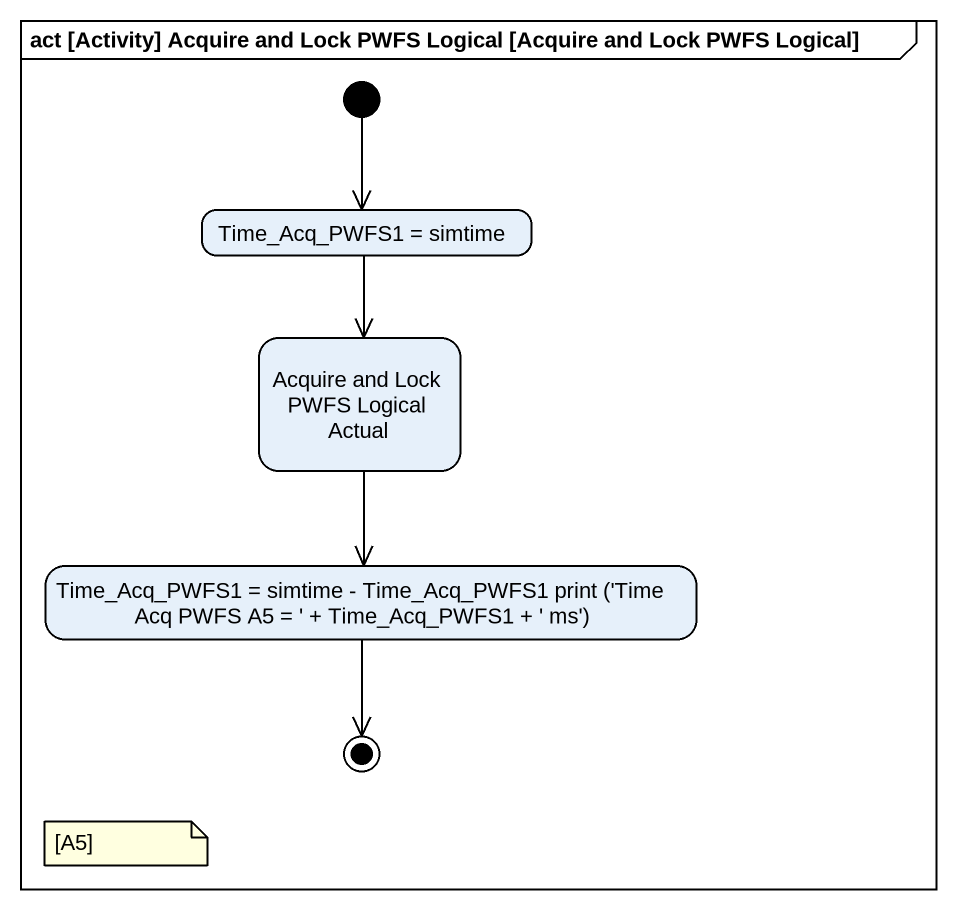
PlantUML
@startuml
mainframe act [Activity] Acquire and Lock PWFS Logical [Acquire and Lock PWFS Logical]
hide empty description
state "Time_Acq_PWFS1 = simtime" as Time_Acq_PWFS1_simtime
state "Acquire and Lock PWFS Logical Actual" as Acquire_and_Lock_PWFS
state "Time_Acq_PWFS1 = simtime - Time_Acq_PWFS1 print ('Time Acq PWFS A5 = ' + Time_Acq_PWFS1 + ' ms')" as Time_Acq_PWFS1_simtime_Time
[*] --> Time_Acq_PWFS1_simtime
Time_Acq_PWFS1_simtime --> Acquire_and_Lock_PWFS
Acquire_and_Lock_PWFS --> Time_Acq_PWFS1_simtime_Time
Time_Acq_PWFS1_simtime_Time --> [*]
note as N1
  [A5]
end note
@enduml
